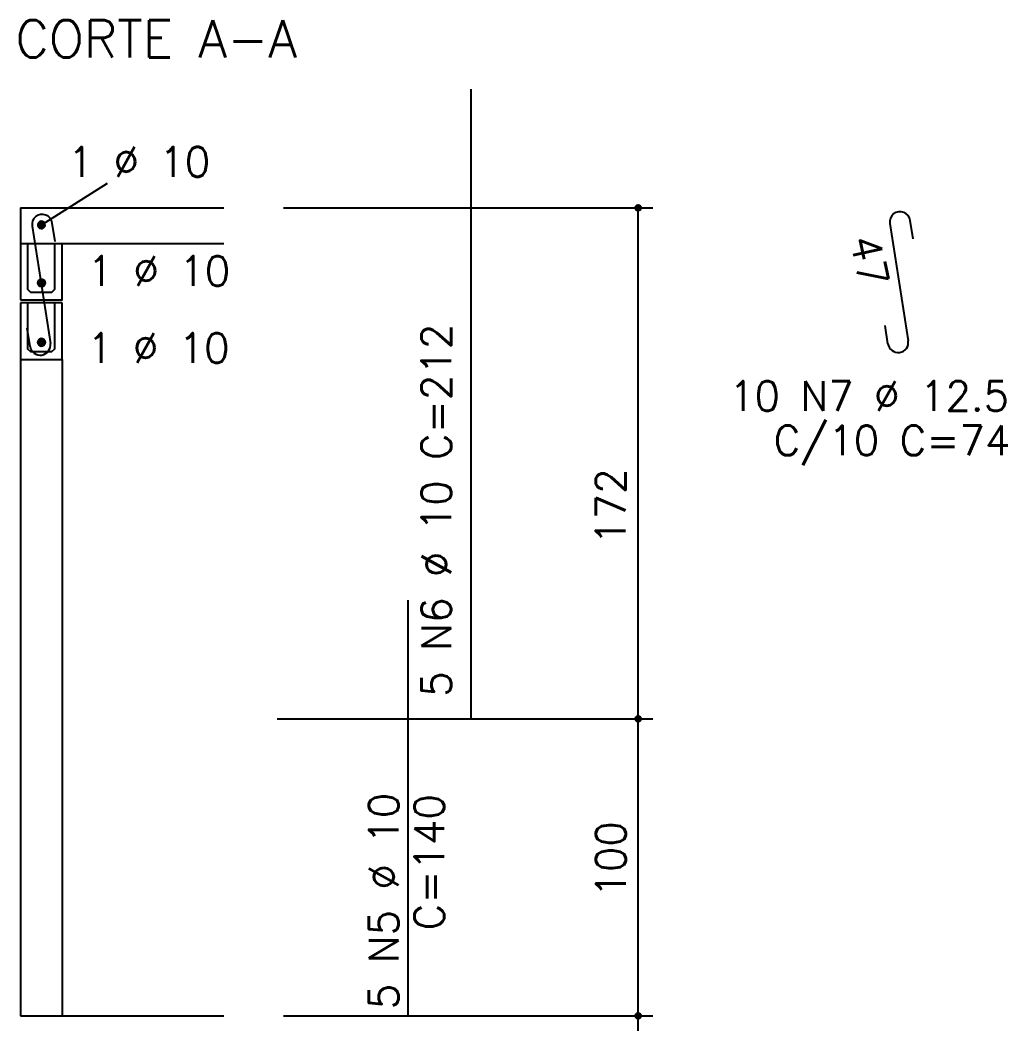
# Model space of a CAD drawing. Extents: x -2 to 121, y -2 to 61.
# Drawn here: x 14.58 to 21.23, y 10.28 to 17.09 of the extents above; entities that cross this region are included whole.
import ezdxf

# ---------------------------------------------------------------- set-up
doc = ezdxf.new("R2010")
doc.units = 0
doc.header["$MEASUREMENT"] = 0
for name, color, linetype in [('PENA_01', 1, 'CONTINUOUS'), ('PENA_02', 2, 'CONTINUOUS'), ('PENA_03', 3, 'CONTINUOUS'), ('PENA_05', 5, 'CONTINUOUS')]:
    doc.layers.add(name, color=color, linetype=linetype)
doc.styles.get("Standard").update_dxf_attribs({"font": 'ROMANS.SHX'})

msp = doc.modelspace()

# ---------------------------------------------------------------- linework, layer by layer
at = {"layer": 'PENA_01', "linetype": 'Continuous'}
msp.add_line((14.727827, 15.713174), (15.166641, 15.991009), dxfattribs=at)
at = {"layer": 'PENA_02', "linetype": 'Continuous'}
for centre, radius in [((18.741287, 15.825447), 0.02), ((18.741287, 15.825447), 0.01), ((18.741287, 12.385447), 0.02), ((18.741287, 12.385447), 0.01), ((18.741287, 10.385447), 0.02), ((18.741287, 10.385447), 0.01)]:
    msp.add_circle(centre, radius, dxfattribs=at)
at = {"layer": 'PENA_03', "linetype": 'Continuous'}
for p, q in [((14.581292, 15.825447), (14.581292, 15.205447)), ((14.581292, 15.825447), (15.951971, 15.825447)), ((16.351971, 15.825447), (18.841287, 15.825447)), ((18.741287, 10.284915), (18.741287, 15.825447)), ((14.581292, 15.585447), (15.951971, 15.585447)), ((14.861292, 15.185447), (14.581292, 15.185447)), ((14.581292, 15.185447), (14.581292, 14.805447)), ((14.581292, 14.805447), (14.581292, 10.385447)), ((14.861292, 14.805447), (14.861292, 10.385447)), ((16.31004, 12.385447), (18.841287, 12.385447)), ((14.581292, 10.385447), (15.951971, 10.385447)), ((16.351971, 10.385447), (18.841287, 10.385447))]:
    msp.add_line(p, q, dxfattribs=at)
for points in [[(14.747888, 15.711067), (14.745726, 15.721236), (14.739616, 15.729646), (14.730613, 15.734844), (14.720275, 15.73593), (14.710388, 15.732718), (14.702662, 15.725762), (14.698434, 15.716265), (14.698434, 15.705869), (14.702662, 15.696373), (14.710388, 15.689417), (14.720275, 15.686204), (14.730613, 15.687291), (14.739616, 15.692489), (14.745726, 15.700899), (14.747888, 15.711067)], [(14.581292, 15.205447), (14.861292, 15.205447), (14.861292, 15.585447)], [(14.811292, 15.585447), (14.811292, 15.275447), (14.791292, 15.255447), (14.651292, 15.255447), (14.631292, 15.275447), (14.631292, 15.585447)], [(14.747888, 15.320447), (14.745726, 15.330616), (14.739616, 15.339026), (14.730613, 15.344224), (14.720275, 15.34531), (14.710388, 15.342098), (14.702662, 15.335142), (14.698434, 15.325645), (14.698434, 15.31525), (14.702662, 15.305753), (14.710388, 15.298797), (14.720275, 15.295584), (14.730613, 15.296671), (14.739616, 15.301869), (14.745726, 15.310279), (14.747888, 15.320447)], [(14.581292, 14.805447), (14.861292, 14.805447), (14.861292, 15.185447)], [(14.811292, 15.185447), (14.811292, 14.875447), (14.791292, 14.855447), (14.651292, 14.855447), (14.631292, 14.875447), (14.631292, 15.185447)], [(14.747888, 14.920447), (14.745726, 14.930616), (14.739616, 14.939026), (14.730613, 14.944224), (14.720275, 14.94531), (14.710388, 14.942098), (14.702662, 14.935142), (14.698434, 14.925645), (14.698434, 14.91525), (14.702662, 14.905753), (14.710388, 14.898797), (14.720275, 14.895584), (14.730613, 14.896671), (14.739616, 14.901869), (14.745726, 14.910279), (14.747888, 14.920447)]]:
    msp.add_lwpolyline(points, dxfattribs=at)
for centre in [(14.722888, 15.320447), (14.722888, 14.920447)]:
    msp.add_circle(centre, 0.025, dxfattribs=at)
for points in [[(14.747888, 15.711067), (14.702662, 15.725762), (14.698434, 15.716265)], [(14.747888, 15.711067), (14.710388, 15.732718), (14.702662, 15.725762)], [(14.747888, 15.711067), (14.720275, 15.73593), (14.710388, 15.732718)], [(14.747888, 15.711067), (14.730613, 15.734844), (14.720275, 15.73593)], [(14.747888, 15.711067), (14.739616, 15.729646), (14.730613, 15.734844)], [(14.747888, 15.711067), (14.745726, 15.721236), (14.739616, 15.729646)], [(14.747888, 15.711067), (14.698434, 15.716265), (14.698434, 15.705869)], [(14.747888, 15.711067), (14.698434, 15.705869), (14.702662, 15.696373)], [(14.747888, 15.711067), (14.702662, 15.696373), (14.710388, 15.689417)], [(14.747888, 15.711067), (14.710388, 15.689417), (14.720275, 15.686204)], [(14.747888, 15.711067), (14.720275, 15.686204), (14.730613, 15.687291)], [(14.747888, 15.711067), (14.730613, 15.687291), (14.739616, 15.692489)], [(14.747888, 15.711067), (14.739616, 15.692489), (14.745726, 15.700899)], [(14.747888, 15.711067), (14.745726, 15.700899), (14.747888, 15.711067)], [(14.747888, 15.320447), (14.702662, 15.335142), (14.698434, 15.325645)], [(14.747888, 15.320447), (14.698434, 15.325645), (14.698434, 15.31525)], [(14.747888, 15.320447), (14.698434, 15.31525), (14.702662, 15.305753)], [(14.747888, 15.320447), (14.710388, 15.342098), (14.699395, 15.328998)], [(14.747888, 15.320447), (14.699395, 15.328998), (14.699395, 15.311897)], [(14.747888, 15.320447), (14.699395, 15.311897), (14.710388, 15.298797)], [(14.747888, 15.320447), (14.710388, 15.342098), (14.702662, 15.335142)], [(14.747888, 15.320447), (14.702662, 15.305753), (14.710388, 15.298797)], [(14.747888, 15.320447), (14.720275, 15.34531), (14.710388, 15.342098)], [(14.747888, 15.320447), (14.727229, 15.345068), (14.710388, 15.342098)], [(14.747888, 15.320447), (14.710388, 15.298797), (14.727229, 15.295827)], [(14.747888, 15.320447), (14.710388, 15.298797), (14.720275, 15.295584)], [(14.747888, 15.320447), (14.730613, 15.344224), (14.720275, 15.34531)], [(14.747888, 15.320447), (14.720275, 15.295584), (14.730613, 15.296671)], [(14.747888, 15.320447), (14.742039, 15.336517), (14.727229, 15.345068)], [(14.747888, 15.320447), (14.727229, 15.295827), (14.742039, 15.304378)], [(14.747888, 15.320447), (14.739616, 15.339026), (14.730613, 15.344224)], [(14.747888, 15.320447), (14.730613, 15.296671), (14.739616, 15.301869)], [(14.747888, 15.320447), (14.745726, 15.330616), (14.739616, 15.339026)], [(14.747888, 15.320447), (14.739616, 15.301869), (14.745726, 15.310279)], [(14.747888, 15.320447), (14.742039, 15.304378), (14.747888, 15.320447)], [(14.747888, 15.320447), (14.745726, 15.310279), (14.747888, 15.320447)], [(14.747888, 14.920447), (14.702662, 14.935142), (14.698434, 14.925645)], [(14.747888, 14.920447), (14.698434, 14.925645), (14.698434, 14.91525)], [(14.747888, 14.920447), (14.698434, 14.91525), (14.702662, 14.905753)], [(14.747888, 14.920447), (14.710388, 14.942098), (14.699395, 14.928998)], [(14.747888, 14.920447), (14.699395, 14.928998), (14.699395, 14.911897)], [(14.747888, 14.920447), (14.699395, 14.911897), (14.710388, 14.898797)], [(14.747888, 14.920447), (14.710388, 14.942098), (14.702662, 14.935142)], [(14.747888, 14.920447), (14.702662, 14.905753), (14.710388, 14.898797)], [(14.747888, 14.920447), (14.720275, 14.94531), (14.710388, 14.942098)], [(14.747888, 14.920447), (14.727229, 14.945068), (14.710388, 14.942098)], [(14.747888, 14.920447), (14.710388, 14.898797), (14.727229, 14.895827)], [(14.747888, 14.920447), (14.710388, 14.898797), (14.720275, 14.895584)], [(14.747888, 14.920447), (14.730613, 14.944224), (14.720275, 14.94531)], [(14.747888, 14.920447), (14.720275, 14.895584), (14.730613, 14.896671)], [(14.747888, 14.920447), (14.742039, 14.936517), (14.727229, 14.945068)], [(14.747888, 14.920447), (14.727229, 14.895827), (14.742039, 14.904378)], [(14.747888, 14.920447), (14.739616, 14.939026), (14.730613, 14.944224)], [(14.747888, 14.920447), (14.730613, 14.896671), (14.739616, 14.901869)], [(14.747888, 14.920447), (14.745726, 14.930616), (14.739616, 14.939026)], [(14.747888, 14.920447), (14.739616, 14.901869), (14.745726, 14.910279)], [(14.747888, 14.920447), (14.742039, 14.904378), (14.747888, 14.920447)], [(14.747888, 14.920447), (14.745726, 14.910279), (14.747888, 14.920447)]]:
    msp.add_solid(points, dxfattribs=at)
at = {"layer": 'PENA_05', "linetype": 'Continuous'}
for p, q in [((17.617536, 12.382525), (17.617536, 16.625447)), ((14.81526, 15.600295), (14.796003, 15.723803)), ((20.437353, 15.720224), (20.560393, 14.931077)), ((20.592962, 15.617976), (20.573706, 15.741484)), ((14.65965, 15.702544), (14.782691, 14.913397)), ((14.646338, 14.892137), (14.627082, 15.015645)), ((20.424041, 14.909818), (20.404784, 15.033325)), ((17.191612, 10.385447), (17.191612, 13.185447))]:
    msp.add_line(p, q, dxfattribs=at)
for centre, start, end in [((20.505529, 15.730854), 8.861971, 188.861971), ((14.727827, 15.713174), 8.861971, 188.861971), ((14.714515, 14.902767), 188.861971, 8.861971), ((20.492217, 14.920447), 188.861971, 8.861971)]:
    msp.add_arc(centre, 0.069, start, end, dxfattribs=at)

# ---------------------------------------------------------------- texts
at = {"layer": 'PENA_03', "linetype": 'Continuous'}
for s, p in [('1 %%c 10', (14.899559, 16.035624)), ('1 %%c 10', (15.033971, 15.301331)), ('1 %%c 10', (15.029788, 14.782598)), ('10 N7 %%c 12.5', (19.353996, 14.459651)), ('C/10 C=74', (19.653996, 14.159651))]:
    msp.add_text(s, height=0.2, dxfattribs=at).set_placement(p)
for s, rotation, p in [('47', 281.98657, (20.165591, 15.616494)), ('5 N6 %%c 10 C=212', 90, (17.481987, 12.533918)), ('172', 90, (18.655893, 13.557254)), ('5 N5 %%c 10', 90, (17.12855, 10.430241)), ('C=140', 90, (17.434486, 10.96106)), ('100', 90, (18.657508, 11.181695))]:
    msp.add_text(s, height=0.2, rotation=rotation, dxfattribs=at).set_placement(p)
at = {"layer": 'PENA_05', "linetype": 'Continuous'}
msp.add_text('CORTE A-A', height=0.25, dxfattribs=at).set_placement((14.54753, 16.839284))

doc.saveas('drawing.dxf')
